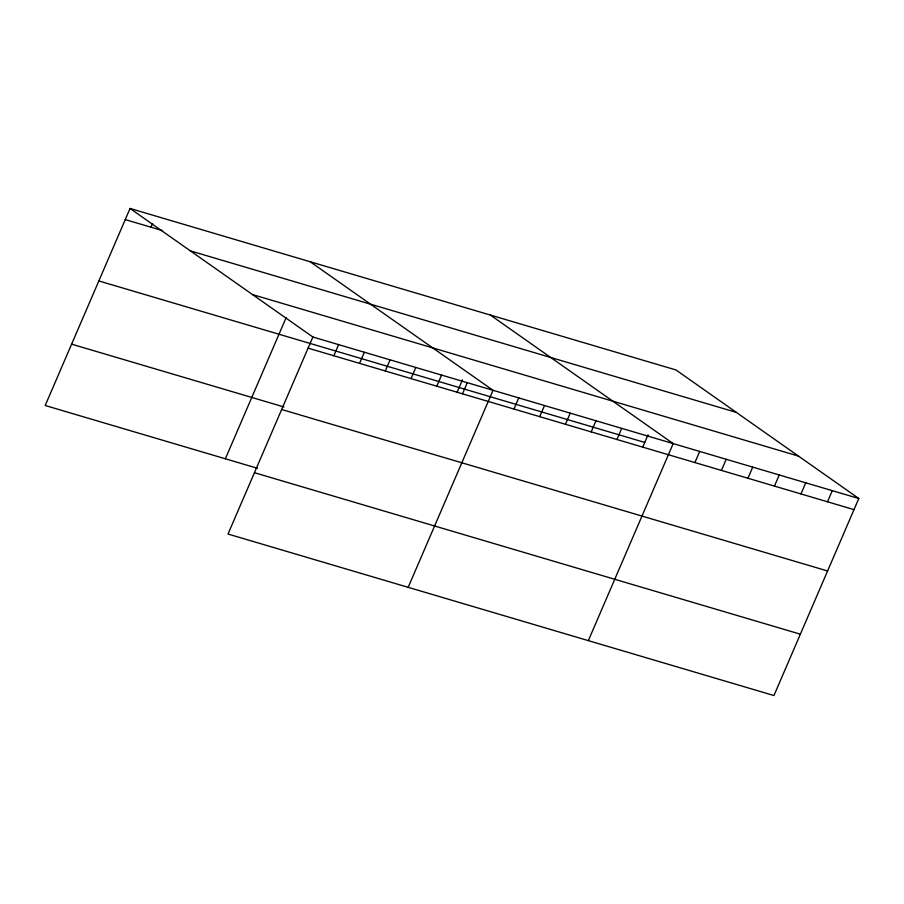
<?xml version="1.0" encoding="UTF-8"?>
<svg xmlns="http://www.w3.org/2000/svg" width="904" height="904" viewBox="0 0 904 904"><rect width="100%" height="100%" fill="white"/><g stroke="black" fill="none" stroke-linecap="round" stroke-linejoin="round"><path stroke-width="1.36" d="M130.052 208.462L312.874 337.011L228.023 534.038L773.948 695.538L858.8 498.499L675.977 369.962L130.052 208.462L45.2 405.5L257.527 468.306M151.002 227.209L152.595 223.503M225.356 458.791L286.15 317.62M333.825 355.758L338.616 344.627M359.555 363.363L364.346 352.244M385.296 370.979L390.087 359.848M411.026 378.595L415.817 367.465M436.768 386.211L441.559 375.081M456.972 392.585L462.452 379.861M462.498 393.816L467.289 382.697M408.179 587.329L493.03 390.302L310.208 261.764M513.969 409.049L518.772 397.918M539.711 416.665L544.502 405.534M565.452 424.27L570.243 413.139M591.182 431.886L595.973 420.755M616.923 439.502L621.715 428.372M642.586 447.491L648.066 434.767M588.334 640.631L673.186 443.593L490.363 315.055M694.905 462.565L699.707 451.446M721.426 470.419L726.217 459.288M747.947 478.261L752.738 467.131M774.457 486.103L779.248 474.973M800.978 493.946L805.769 482.815M827.488 501.788L832.279 490.657M125.26 219.593L162.573 230.633M190.382 250.883L736.308 412.382M252.544 294.591L798.469 456.091M312.874 337.011L858.8 498.499M98.841 280.941L644.767 442.44M308.083 348.142L854.009 509.63M71.619 344.153L283.946 406.958M281.664 409.489L827.589 570.978M254.442 472.69L800.368 634.19"/></g></svg>
